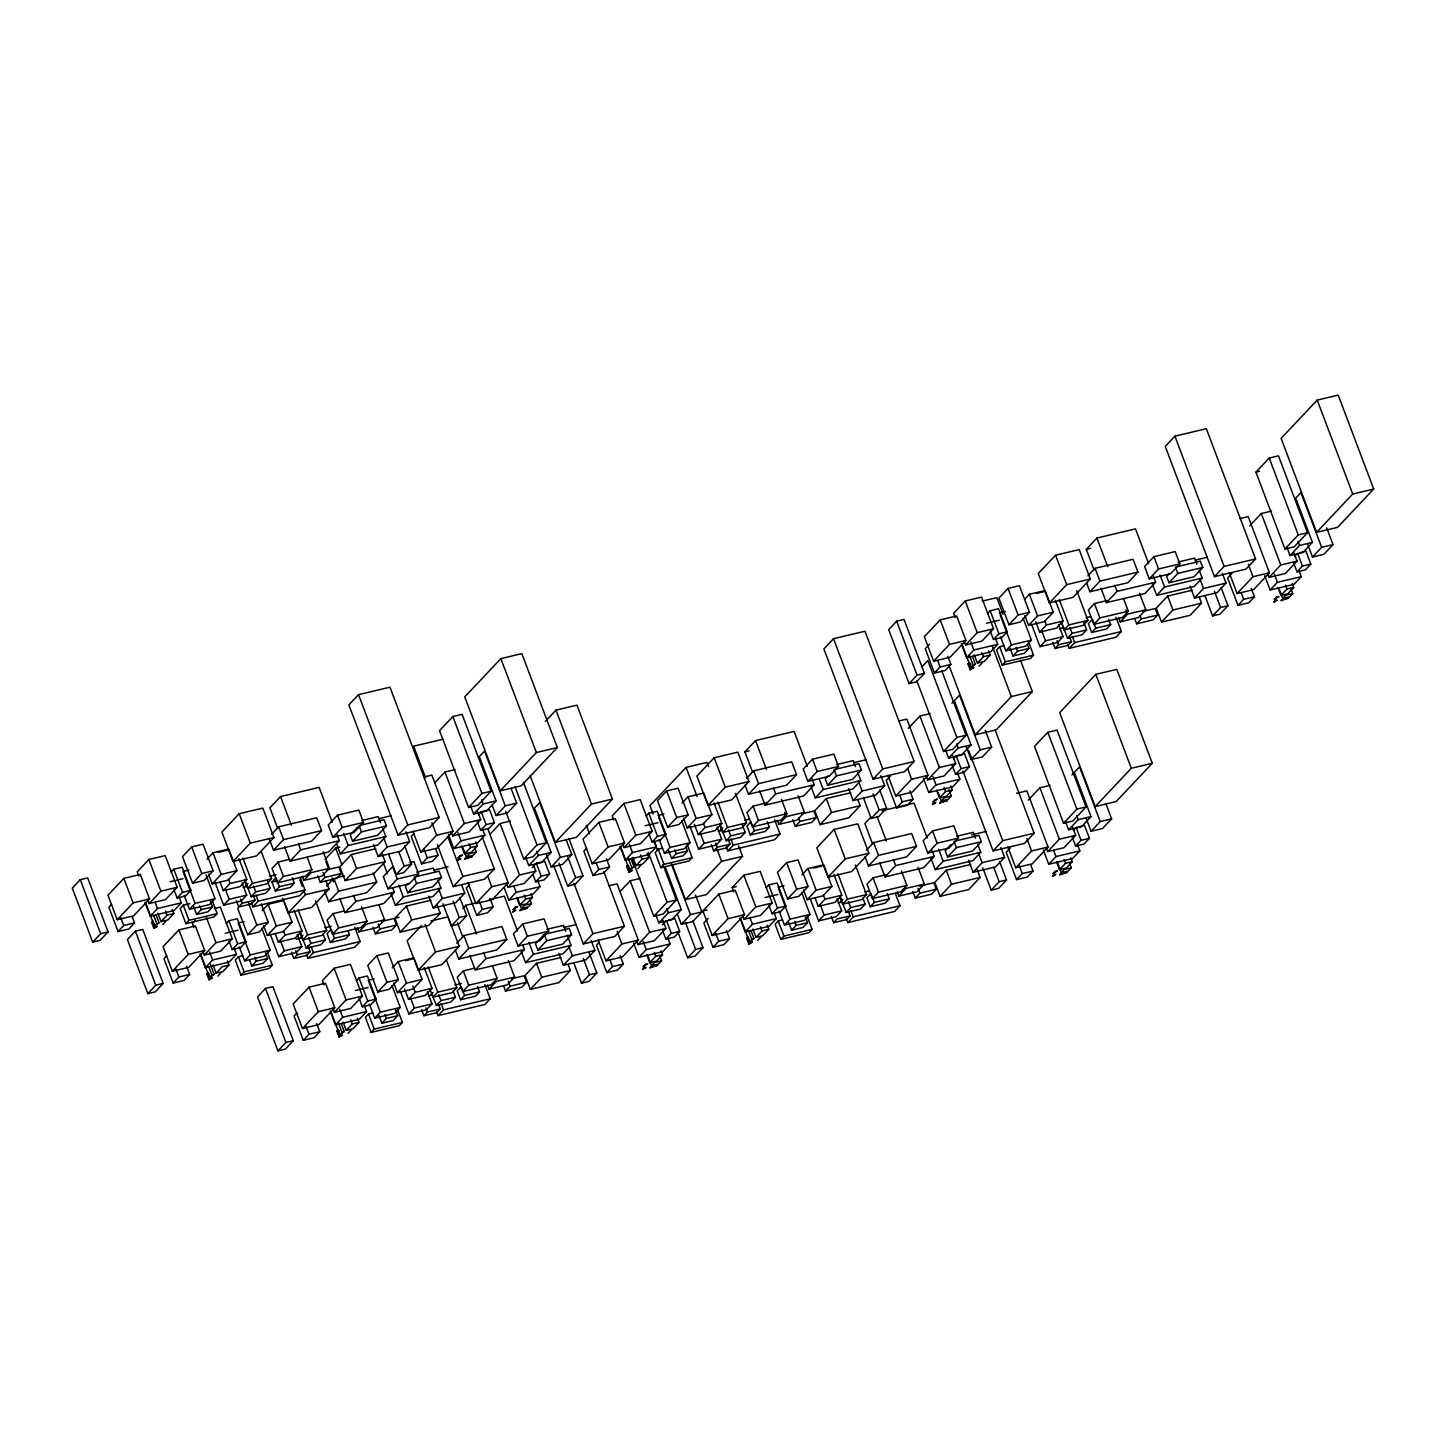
<?xml version="1.0" encoding="UTF-8"?>
<svg xmlns="http://www.w3.org/2000/svg" width="1446" height="1446" viewBox="0 0 1446 1446"><rect width="100%" height="100%" fill="white"/><g stroke="black" fill="none" stroke-linecap="round" stroke-linejoin="round"><path stroke-width="1.5" d="M80.271 879.674L72.3 888.115L92.707 942.105L100.099 940.352L108.052 931.911L87.664 877.921L80.271 879.674L100.66 933.664L92.707 942.105M123.832 878.373L107.962 895.201L117.216 919.71L133.683 915.806L149.571 898.978L140.298 874.469L123.832 878.373L133.104 902.882L117.216 919.71M147.6 899.304L149.191 903.533L165.513 899.647L177.171 887.284L165.206 855.598L148.884 859.466L137.225 871.83L138.816 876.059M111.704 904.202L108.866 907.22L118.048 931.549L128.857 928.983L134.55 922.928L132.255 916.854M191.685 846.904L182.521 856.628L192.571 883.235L203.958 880.524L213.14 870.799L203.073 844.193L191.685 846.904L201.735 873.511L192.571 883.235M171.098 872.083L173.809 869.209L182.196 867.22L190.908 890.284L185.486 896.032L177.117 898.02L173.936 889.633M118.048 931.549L123.741 925.494L134.55 922.928M149.191 903.533L160.868 891.17L177.171 887.284M239.186 813.718L221.907 832.046L233.023 861.473L256.665 855.851L273.945 837.523L262.829 808.097L239.186 813.718L250.303 843.145L233.023 861.473M135.382 931.188L127.411 939.629L147.817 993.619L155.21 991.866L163.163 983.425L142.774 929.435L135.382 931.188L155.77 985.178L147.817 993.619M358.536 694.676L348.884 704.907L398.102 835.137L429.534 827.672L439.186 817.442L389.968 687.193L358.536 694.676L407.754 824.925L398.102 835.137M144.943 902.196L150.221 916.204L157.487 908.504L181.346 902.828L179.069 896.827M207.031 859.141L213.014 852.797L228.739 849.055L236.909 870.673L227.926 880.198L212.219 883.922L208.495 874.107M177.117 898.02L182.539 892.272L190.908 890.284M146.191 904.274L154.324 925.783L159.024 922.729L156.06 914.902M153.854 928.296L157.289 926.362L153.854 928.296L151.631 922.385L152.969 920.957L155.21 926.85M159.024 922.729L154.324 925.783M157.885 913.294L161.012 921.608L167.049 915.21L173.809 913.601L172.237 909.444M332.291 822.25L319.114 787.383L280.542 796.547L269.914 807.844L277.65 828.341M181.346 902.828L174.08 910.528L150.221 916.204M162.802 924.59L165.856 921.355M173.809 913.601L167.79 919.999L161.012 921.608M189.788 903.66L183.281 905.214L180.154 908.522L185.865 923.651L214.044 916.945L217.171 913.637L212.164 900.406M212.219 883.922L221.184 874.414L236.909 870.673M184.202 895.381L189.48 909.353L195.083 903.407L215.02 898.671L205.965 874.722M178.943 929.886L163.073 946.714L172.345 971.242L188.793 967.32L204.681 950.492L195.409 925.982L178.943 929.886L188.215 954.414L172.345 971.242M185.865 923.651L188.992 920.325L217.171 913.637M271.541 834.378L278.698 826.805L316.71 817.785L321.554 830.6L311.559 841.211L273.529 850.248L269.39 839.24M193.728 906.787L196.638 914.468L201.175 909.661L212.526 906.967L210.339 901.201M215.02 898.671L209.417 904.618L189.48 909.353M195.246 920.271L192.336 923.361L193.927 927.573M220.154 882.331L223.299 890.628L230.022 883.506L246.814 879.511L238.97 858.761M212.526 906.967L207.989 911.775L196.638 914.468M166.832 955.716L163.976 958.752L173.159 983.063L183.967 980.496L189.661 974.441L186.606 966.344M273.529 850.248L283.543 839.638L321.554 830.6M246.814 879.511L240.09 886.633L223.299 890.628M215.219 882.91L223.624 905.178L229.173 899.304L246.706 895.146L242.115 882.982M245.169 886.506L247.881 883.651M244.573 879.963L247.754 888.404L252.472 883.398L271.577 878.861L261.202 851.405M246.706 895.146L241.175 901.003L223.624 905.178M289.001 859.484L278.066 862.087L272.029 868.486L277.451 882.837L305.865 876.077L311.902 869.679L307.257 857.388M236.331 900.75L238.68 906.949L242.187 903.244L255.074 900.171L253.502 896.05M245.133 880.777L251.17 896.719L255.743 891.875L270.239 888.422L267.221 880.451M226.227 923.596L228.92 920.722L237.307 918.734L246.019 941.798L240.596 947.546L232.228 949.534L229.064 941.147M173.159 983.063L178.87 977.008L189.661 974.441M271.577 878.861L266.859 883.868L247.754 888.404M284.627 846.796L290.05 861.147L300.696 849.868L339.268 840.704L336.936 834.559M271.975 882.078L276.023 877.794L279.385 886.687L275.336 890.971L271.975 882.078L276.24 881.066M255.074 900.171L251.568 903.895L238.68 906.949M202.711 950.817L204.32 955.047L215.978 942.684L232.3 938.797L220.316 907.112L214.189 908.576M337.533 815.164L328.224 825.033L332.869 837.342L354.18 832.281L363.488 822.413L358.843 810.103L337.533 815.164L342.178 827.474L332.869 837.342M251.315 902.774L252.851 906.841L258.256 901.111L305.016 890.013L300.406 877.812M270.239 888.422L265.666 893.267L251.17 896.719M277.451 882.837L283.488 876.439L311.902 869.679M200.054 953.709L205.35 967.717L212.598 960.017L236.457 954.36L234.18 948.359M232.3 938.797L220.623 951.161L204.32 955.047M262.142 910.655L268.125 904.31L283.85 900.569M500.858 658.617L464.744 696.9L500.244 790.817L521.211 785.847L557.325 747.546L521.843 653.628L500.858 658.617L536.358 752.535L500.244 790.817M206.742 973.899L208.079 972.471L210.321 978.382L208.965 979.81L206.742 973.899L208.82 973.411M292.309 877.794L294.315 883.145L290.266 887.428L275.336 890.971M232.228 949.534L237.65 943.786L246.019 941.798M452.851 716.547L439.548 730.646L468.594 807.501L477.831 805.314L491.134 791.197L462.087 714.342L452.851 716.547L481.88 793.402L468.594 807.501M237.632 908.142L247.682 934.749L256.846 925.024L268.251 922.313L261.292 903.895M201.301 955.788L209.435 977.315L214.135 974.261L210.429 964.464M339.268 840.704L328.622 851.983L290.05 861.147M214.135 974.261L209.435 977.315M212.996 964.807L216.123 973.122L222.16 966.723L228.92 965.115L227.365 960.975M302.268 876.24L303.841 880.379L311.143 872.643L329.417 868.305L323.145 851.694M325.025 859.358L335.671 848.079L339.955 847.049M236.457 954.36L229.191 962.042L205.35 967.717M357.596 827.148L350.239 834.938L352.625 841.247L377.587 835.318L386.407 825.973L384.021 819.665L359.06 825.594L361.446 831.902L352.625 841.247M268.251 922.313L259.087 932.037L247.682 934.749M217.912 976.104L220.967 972.869M228.92 965.115L222.901 971.513L216.123 973.122M242.729 955.698L238.391 956.728L235.264 960.036L240.976 975.164L269.155 968.477L272.282 965.151L267.293 951.92M305.016 890.013L299.611 895.725L252.851 906.841M336.538 843.904L340.298 853.881L348.215 845.494L385.829 836.565L382.81 828.576M329.417 868.305L322.115 876.041L303.841 880.379M282.585 898.273L288.134 912.986L305.413 894.658L329.055 889.037L325.874 880.632M263.606 925.621L267.329 935.454L276.294 925.928L292.02 922.205L284.591 902.539M239.313 946.895L244.591 960.867L250.194 954.92L270.131 950.185L261.834 928.224M317.831 875.788L320.289 882.313L324.916 877.415L341.328 873.511L338.87 866.985L326.543 869.914M375.797 848.73L351.288 854.568L339.846 866.696L345.106 880.614L373.719 873.818L385.16 861.689L382.142 853.736M240.976 975.164L244.103 971.857L272.282 965.151M292.02 922.205L283.036 931.712L267.329 935.454M326.651 885.91L333.809 878.337L338.653 891.152L328.658 901.762L324.5 890.772M249.562 960.216L251.749 965.982L256.285 961.174L267.637 958.481L265.449 952.715M341.328 873.511L336.719 878.409L320.289 882.313M270.131 950.185L264.528 956.131L244.591 960.867M275.264 933.845L278.409 942.141L285.133 935.02L301.925 931.025L294.08 910.293M329.055 889.037L311.776 907.365L288.134 912.986M267.637 958.481L263.1 963.289L251.749 965.982M434.74 782.846L444.934 772.019L455.147 769.597M385.829 836.565L377.912 844.952L340.298 853.881M345.106 880.614L356.547 868.486L385.16 861.689M301.925 931.025L295.201 938.147L278.409 942.141M270.33 934.423L278.735 956.692L284.284 950.817L301.816 946.66L297.225 934.514M300.28 938.038L302.991 935.164M373.646 844.609L378.147 856.52L387.148 846.976L409.652 841.626L405.91 831.703M299.684 931.477L302.865 939.936L307.582 934.929L326.706 930.374L315.517 900.804M478.463 757.577L484.591 751.107L505.269 805.838L496.105 815.562L492.128 805.024M301.816 946.66L296.285 952.534L278.735 956.692M344.112 911.016L333.176 913.601L327.139 919.999L332.562 934.351L360.976 927.609L367.013 921.21L361.59 906.859M265.486 988.449L257.533 996.89L277.921 1050.88L285.314 1049.127L293.285 1040.668L272.878 986.696L265.486 988.449L285.892 1042.439L277.921 1050.88M291.441 952.263L293.791 958.481L297.298 954.758L310.185 951.703L307.835 945.485M414.098 833.492L411.242 836.511L421.581 863.858L432.39 861.31L438.084 855.255L435.698 848.947M300.244 932.29L306.281 948.233L310.854 943.388L325.35 939.936L323.091 933.953M409.652 841.626L400.65 851.17L378.147 856.52M326.706 930.374L321.97 935.381L302.865 939.936M339.738 898.309L345.16 912.661L355.806 901.382L394.378 892.218L392.824 888.115M310.185 951.703L306.679 955.408L293.791 958.481M373.195 872.968L376.665 882.132L366.669 892.724L328.658 901.762M306.425 954.288L307.962 958.355L313.366 952.625L360.126 941.527L354.74 927.284M325.35 939.936L320.777 944.798L306.281 948.233M332.562 934.351L338.599 927.952L367.013 921.21M334.496 938.201L331.134 929.308L327.085 933.61L330.447 942.503L334.496 938.201L349.426 934.658L348.088 931.097M388.594 854.206L396.24 874.432L404.193 865.991L411.586 864.238L404.717 846.018M412.887 831.233L420.75 852.037L436.638 835.21L453.086 831.305L431.848 775.092L423.624 777.062M545.431 721.301L555.969 710.131L576.954 705.142L612.435 799.06L576.321 837.361L555.354 842.349L530.104 775.544M397.289 878.987L392.643 866.678L383.335 876.547L387.98 888.856L397.289 878.987L418.599 873.926L413.954 861.617L409.688 862.629M411.586 864.238L403.633 872.679L396.24 874.432M349.426 934.658L345.377 938.942L330.447 942.503M394.378 892.218L383.732 903.497L345.16 912.661M421.581 863.858L427.275 857.821L438.084 855.255M453.086 831.305L437.216 848.133L420.75 852.037M357.397 927.754L358.951 931.893L366.254 924.157L384.528 919.819L379.033 905.286M309.064 987.148L293.176 1003.976L302.449 1028.486L318.915 1024.581L334.785 1007.754L325.531 983.226L309.064 987.148L318.319 1011.658L302.449 1028.486M408.296 883.343L405.35 886.47L407.736 892.76L432.697 886.832L441.518 877.487L439.132 871.179L414.171 877.107L416.556 883.416L407.736 892.76M451.17 831.739L452.725 835.86L464.383 823.497L480.705 819.611L477.596 811.387M470.546 805.874L473.637 814.062L483.199 803.94L496.068 800.867L479.819 757.849M418.599 873.926L409.29 883.795L387.98 888.856M478.499 814.64L481.211 811.766L489.598 809.778L494.442 822.611L489.019 828.359L480.65 830.347L477.18 821.183M332.833 1008.079L334.424 1012.29L350.745 1008.422L362.404 996.059L350.42 964.374L334.116 968.242L322.44 980.605L324.049 984.834M360.126 941.527L354.722 947.257L307.962 958.355M390.89 893.429L395.409 905.395L403.326 897.026L440.94 888.079L437.921 880.09M496.068 800.867L486.507 811.007L473.637 814.062M384.528 919.819L377.225 927.555L358.951 931.893M296.936 1012.977L294.08 1015.996L303.28 1040.307L314.071 1037.74L319.783 1031.703L316.71 1023.605M480.705 819.611L469.046 831.974L452.725 835.86M448.35 834.215L453.755 848.531L461.021 840.831L484.88 835.155L482.548 829.028M372.941 927.302L375.418 933.827L380.027 928.947L396.439 925.042L393.981 918.517L381.672 921.427M437.252 905.25L440.271 913.203L428.829 925.332L400.217 932.128L394.957 918.21L406.398 906.082L430.908 900.243M480.65 830.347L486.073 824.6L494.442 822.611M396.439 925.042L391.83 929.923L375.418 933.827M461.581 846.073L464.546 853.935L470.583 847.537L477.343 845.928L475.861 842.006M484.88 835.155L477.614 842.855L453.755 848.531M511.089 788.395L516.656 803.126L507.492 812.851L496.105 815.562M462.377 846.416L466.335 856.918L469.39 853.682L476.349 852.019L474.758 847.826M477.343 845.928L471.324 852.327L464.546 853.935M489.851 834.36L500.063 823.533L510.257 821.111M376.9 955.679L367.736 965.386L377.786 991.992L389.191 989.281L398.355 979.575L388.305 952.968L376.9 955.679L386.95 982.286L377.786 991.992M440.94 888.079L433.023 896.466L395.409 905.395M400.217 932.128L411.658 919.999L440.271 913.203M476.349 852.019L473.294 855.255L466.335 856.918M356.331 980.84L359.042 977.966L367.411 975.978L376.141 999.059L370.718 1004.807L362.331 1006.796L359.168 998.409M303.28 1040.307L308.974 1034.27L319.783 1031.703M334.424 1012.29L346.082 999.945L362.404 996.059M437.343 844.645L453.213 886.669L462.865 876.439L494.297 868.974L482.386 837.451M428.757 896.122L433.258 908.034L442.259 898.49L464.762 893.14L461.762 885.205M421.527 925.548L407.121 940.822L418.256 970.23L441.88 964.627L459.177 946.299L448.061 916.872L430.854 920.957M533.592 809.091L539.701 802.62L560.379 857.351L551.215 867.076L546.443 854.441M330.158 1010.971L335.454 1024.961L342.702 1017.279L366.561 1011.604L364.302 1005.603M469.209 885.006L466.353 888.025L476.692 915.39L487.501 912.824L493.194 906.769L490.013 898.364M392.264 967.898L398.228 961.572L413.954 957.83M464.762 893.14L455.761 902.684L433.258 908.034M336.846 1031.161L338.201 1029.733L340.425 1035.625L339.069 1037.053L336.846 1031.161L338.942 1030.655M362.331 1006.796L367.754 1001.048L376.141 999.059M494.297 868.974L484.663 879.186L453.213 886.669M331.423 1013.031L339.557 1034.559L344.238 1031.504L341.292 1023.678M344.238 1031.504L339.557 1034.559M343.1 1022.069L346.245 1030.365L352.264 1023.985L359.042 1022.376L357.469 1018.219M462.738 908.54L465.775 905.323L474.342 903.28M366.561 1011.604L359.313 1019.303L335.454 1024.961M348.034 1033.366L351.089 1030.13M359.042 1022.376L353.005 1028.757L346.245 1030.365M442.946 903.696L451.351 925.946L459.304 917.505L466.697 915.752L459.828 897.55M372.833 1012.941L368.513 1013.971L365.386 1017.297L371.098 1032.426L399.259 1025.72L402.404 1022.412L397.397 1009.181M467.998 882.747L475.861 903.569L491.748 886.741L508.215 882.819L487.754 828.703M466.697 915.752L458.744 924.193L451.351 925.946M418.256 970.23L435.535 951.92L459.177 946.299M393.728 982.864L397.433 992.697L406.416 983.19L422.124 979.448L414.695 959.801M505.648 811.242L523.705 859.014L537.008 844.916L546.245 842.729L523.47 782.485M369.417 1004.157L374.695 1018.129L380.298 1012.182L400.253 1007.446L391.956 985.485M476.692 915.39L482.404 909.335L493.194 906.769M508.215 882.819L492.327 899.647L475.861 903.569M546.245 842.729L532.941 856.827L523.705 859.014M371.098 1032.426L374.225 1029.1L402.404 1022.412M506.281 883.253L507.835 887.374L519.512 875.011L535.815 871.125L533.484 864.961M525.657 857.388L528.766 865.576L538.31 855.454L551.179 852.399L534.93 809.362M422.124 979.448L413.158 988.974L397.433 992.697M456.773 943.154L463.913 935.58L501.925 926.543L506.769 939.376L496.773 949.986L458.762 959.023L455.291 949.859M378.96 1015.562L381.852 1023.244L386.389 1018.436L397.74 1015.725L395.571 1009.959M555.354 842.349L591.468 804.048L612.435 799.06M400.253 1007.446L394.65 1013.393L374.695 1018.129M532.273 867.6L536.321 863.28L544.708 861.292L549.552 874.125L544.13 879.873L535.761 881.861L532.996 874.523M404.609 989.028L408.513 999.403L415.237 992.281L432.029 988.287L424.202 967.537M551.179 852.399L541.617 862.521L528.766 865.576M397.74 1015.725L393.204 1020.551L381.852 1023.244M504.238 887.772L508.865 900.045L516.132 892.345L539.991 886.687L537.659 880.542M535.815 871.125L524.157 883.488L507.835 887.374M458.762 959.023L468.757 948.413L506.769 939.376M432.029 988.287L425.323 995.408L408.513 999.403M400.434 991.685L408.856 1013.953L414.387 1008.079L431.938 1003.904L427.347 991.757M535.761 881.861L541.184 876.113L549.552 874.125M430.402 995.282L433.095 992.426M456.809 987.636L437.704 992.173L432.987 997.18L452.092 992.643L456.809 987.636L446.434 960.18M516.692 897.586L519.656 905.449L525.693 899.051L532.453 897.442L530.971 893.52M598.825 822.394L582.955 839.222L592.209 863.732L608.676 859.828L624.545 843L615.291 818.472L598.825 822.394L608.097 846.904L592.209 863.732M539.991 886.687L532.724 894.369L508.865 900.045M566.199 839.909L571.785 854.64L562.621 864.365L551.215 867.076M517.487 897.93L521.446 908.431L524.5 905.196L531.459 903.551L529.869 899.34M431.938 1003.904L426.389 1009.778L408.856 1013.953M532.453 897.442L526.434 903.84L519.656 905.449M474.216 968.26L463.298 970.862L457.261 977.261L462.684 991.613L491.098 984.853L497.135 978.454L492.49 966.163M622.593 843.325L624.184 847.537L640.506 843.669L652.164 831.305L640.198 799.62L623.877 803.488L612.218 815.851L613.809 820.081M421.563 1009.525L423.913 1015.725L427.401 1012.019L440.289 1008.947L438.734 1004.807M531.459 903.551L528.405 906.787L521.446 908.431M429.787 988.739L436.385 1005.494L440.958 1000.632L455.454 997.198L453.194 991.215M586.696 848.224L583.859 851.242L593.041 875.553L603.85 872.986L609.543 866.949L606.47 858.834M469.86 955.571L475.282 969.923L485.928 958.644L524.482 949.48L522.946 945.377M440.289 1008.947L436.8 1012.67L423.913 1015.725M522.747 923.94L513.438 933.809L518.102 946.118L539.412 941.057L548.721 931.188L544.058 918.879L522.747 923.94L527.41 936.249L518.102 946.118M436.547 1011.549L438.084 1015.616L443.488 1009.886L490.23 998.77L484.862 984.545M455.454 997.198L450.881 1002.042L436.385 1005.494M462.684 991.613L468.721 985.214L497.135 978.454M464.618 995.463L461.256 986.57L457.207 990.853L460.569 999.746L464.618 995.463L479.548 991.902L477.523 986.57M559.06 863.28L567.7 886.127L575.653 877.668L583.045 875.915L568.929 838.535M583.045 875.915L575.074 884.374L567.7 886.127M708.63 766.579L707.058 762.404L686.091 767.392L649.977 805.675L653.122 814.026M666.66 790.926L657.496 800.632L667.564 827.239L678.951 824.527L688.115 814.821L678.066 788.215L666.66 790.926L676.728 817.532L667.564 827.239M479.548 991.902L475.499 996.204L460.569 999.746M646.091 816.086L648.802 813.212L657.189 811.224L665.901 834.306L660.479 840.036L652.11 842.042L648.929 833.655M593.041 875.553L598.734 869.516L609.543 866.949M524.482 949.48L513.836 960.759L475.282 969.923M487.501 984.997L489.073 989.154L496.376 981.418L514.631 977.062L508.359 960.469M624.184 847.537L635.842 835.173L652.164 831.305M544.292 934.369L535.472 943.714L537.858 950.022L562.801 944.093L571.622 934.731L569.254 928.44L544.292 934.369L546.66 940.677L537.858 950.022M714.179 757.74L696.9 776.068L708.016 805.476L731.658 799.873L748.938 781.545L737.822 752.119L714.179 757.74L725.296 787.148L708.016 805.476M490.23 998.77L484.826 1004.5L438.084 1015.616M521.012 950.691L525.531 962.656L533.429 954.27L571.043 945.341L567.266 935.363M833.529 638.698L823.877 648.911L873.095 779.159L904.527 771.694L914.179 761.464L864.961 631.215L833.529 638.698L882.729 768.929L873.095 779.159M514.631 977.062L507.329 984.816L489.073 989.154M619.936 846.217L625.214 860.207L632.48 852.525L656.339 846.85L654.062 840.849M682.024 803.145L688.007 796.8L703.732 793.077L711.902 814.694L702.919 824.22L687.193 827.943L683.488 818.111M503.678 986.19L505.522 991.088L510.131 986.19L526.561 982.286L524.085 975.761L511.776 978.689M628.847 872.3L632.282 870.384L628.847 872.3L626.606 866.407L627.962 864.961M561.03 957.505L536.502 963.325L525.061 975.454L530.321 989.389L558.933 982.593L570.375 970.465L568.115 964.5M652.11 842.042L657.532 836.294L665.901 834.306M621.184 848.278L629.317 869.805L634.017 866.75L631.052 858.924M634.017 866.75L629.317 869.805M632.878 857.315L636.005 865.612L642.042 859.231L648.802 857.623L647.23 853.465M526.561 982.286L521.934 987.184L505.522 991.088M752.643 772.363L744.907 751.848L755.535 740.569L794.107 731.405L807.284 766.272M656.339 846.85L649.073 854.55L625.214 860.207M637.794 868.612L640.849 865.377M648.802 857.623L642.783 864.003L636.005 865.612M662.611 848.187L658.273 849.218L655.146 852.544L660.858 867.672L689.037 860.966L692.164 857.659L687.157 844.428M619.954 891.604L630.167 880.795L640.361 878.373M571.043 945.341L563.145 953.709L525.531 962.656M530.321 989.389L541.762 977.261L570.375 970.465M687.193 827.943L696.177 818.436L711.902 814.694M659.195 839.403L664.473 853.375L670.076 847.428L690.013 842.693L681.717 820.732M558.861 953.366L563.362 965.295L572.363 955.752L594.884 950.402L591.125 940.46M553.963 866.19L583.334 943.913L592.968 933.682L624.419 926.217L603.777 871.595M660.858 867.672L663.985 864.346L692.164 857.659M746.534 778.4L753.673 770.826L791.703 761.789L796.547 774.622L786.552 785.232L748.522 794.27L745.07 785.106M668.721 850.808L671.631 858.49L676.168 853.682L687.519 850.971L686.055 847.139M896.647 621.165L888.675 629.606L909.082 683.596L916.457 681.843L924.428 673.402L904.039 619.412L896.647 621.165L917.035 675.155L909.082 683.596M690.013 842.693L684.41 848.639L664.473 853.375M694.369 824.274L698.291 834.649L704.997 827.528L721.807 823.533L713.963 802.783M599.313 942.268L596.475 945.286L606.814 972.634L617.605 970.067L623.298 964.03L620.117 955.607M687.519 850.971L682.982 855.797L671.631 858.49M594.884 950.402L585.883 959.945L563.362 965.295M748.522 794.27L758.535 783.66L796.547 774.622M624.419 926.217L614.767 936.448L583.334 943.913M721.807 823.533L715.083 830.655L698.291 834.649M690.212 826.913L698.617 849.2L704.166 843.325L721.699 839.15L717.108 827.004M720.162 830.528L722.873 827.672M719.548 823.985L722.747 832.426L727.465 827.419L746.57 822.882L735.399 793.312M573.809 962.982L581.455 983.208L589.426 974.749L596.818 972.995L589.173 952.769M598.12 940.008L605.982 960.813L621.852 943.985L638.319 940.081L617.081 883.868L608.856 885.82M721.699 839.15L716.168 845.024L698.617 849.2M766.181 802.982L753.059 806.109L747.022 812.507L752.444 826.859L780.858 820.099L786.895 813.7L781.473 799.349M596.818 972.995L588.847 981.454L581.455 983.208M711.324 844.771L713.673 850.971L717.18 847.266L730.067 844.193L728.495 840.054M631.83 858.111L653.809 916.276L667.112 902.177L676.348 899.972L663.009 864.672M720.126 824.798L726.145 840.741L730.736 835.878L745.232 832.444L742.214 824.473M746.57 822.882L741.852 827.889L722.747 832.426M606.814 972.634L612.508 966.597L623.298 964.03M759.62 790.817L765.042 805.169L775.689 793.89L814.261 784.726L811.929 778.563M638.319 940.081L622.449 956.909L605.982 960.813M940.207 619.864L924.337 636.692L933.592 661.22L950.058 657.297L965.928 640.47L956.674 615.96L940.207 619.864L949.48 644.392L933.592 661.22M676.348 899.972L663.045 914.071L653.809 916.276M730.067 844.193L726.561 847.916L713.673 850.971M751.016 821.816L746.967 826.1L750.329 834.993L765.259 831.45L769.308 827.148L767.284 821.816M812.525 759.186L803.217 769.055L807.862 781.364L829.173 776.303L838.481 766.416L833.836 754.125L812.525 759.186L817.171 771.495L807.862 781.364M636.403 940.515L637.957 944.618L649.615 932.254L665.937 928.386L662.828 920.144M655.779 914.649L658.87 922.837L668.432 912.697L681.283 909.642L665.033 866.624M726.308 846.796L727.844 850.863L733.249 845.133L780.009 834.017L774.622 819.792M745.232 832.444L740.641 837.288L726.145 840.741M963.976 640.795L965.567 645.024L981.888 641.138L993.547 628.775L981.581 597.09L965.259 600.976L953.601 613.339L955.191 617.55M752.444 826.859L758.481 820.46L786.895 813.7M672.047 864.112L685.458 899.593L721.572 861.31L742.557 856.321L738.599 845.892M662.376 924.844L666.443 920.542L671.287 933.375L665.865 939.123L662.413 929.959M929.507 644.193L925.241 648.73L934.423 673.041L945.232 670.474L950.926 664.419L947.853 656.321M750.329 834.993L754.378 830.709L769.308 827.148M681.283 909.642L671.739 919.783L658.87 922.837M665.937 928.386L654.279 940.75L637.957 944.618M633.583 942.973L638.987 957.288L646.235 949.606L670.094 943.931L667.781 937.803M742.557 856.321L706.443 894.604L685.458 899.593M921.933 666.823L927.844 660.569L956.872 737.424L943.569 751.522L916.891 680.903M677.343 913.8L681.319 924.319L690.483 914.613L701.888 911.902L695.526 895.056M814.261 784.726L803.615 796.005L765.042 805.169M777.261 820.244L778.834 824.401L786.136 816.647L804.41 812.309L798.138 795.716M646.814 954.848L649.778 962.693L655.797 956.312L662.575 954.703L661.093 950.781M668.54 920.036L674.812 918.553L679.656 931.387L674.252 937.135L665.865 939.123M828.178 775.851L825.232 778.96L827.618 785.268L852.58 779.34L861.4 769.977L859.014 763.687L834.053 769.615L836.439 775.906L827.618 785.268M670.094 943.931L662.846 951.631L638.987 957.288M701.888 911.902L692.724 921.608L681.319 924.319M647.591 955.173L651.568 965.693L654.622 962.458L661.581 960.795L659.991 956.601M702.919 910.944L718.789 894.116L735.255 890.194L744.527 914.703L728.657 931.531L712.191 935.454L702.919 910.944L707.04 909.968M662.575 954.703L656.538 961.084L649.778 962.693M1008.043 588.395L998.879 598.12L1008.947 624.726L1020.334 622.015L1029.498 612.291L1019.448 585.684L1008.043 588.395L1018.111 615.002L1008.947 624.726M987.473 613.574L990.185 610.7L998.571 608.712L1007.284 631.775L1001.861 637.523L993.492 639.512L990.311 631.125M780.009 834.017L774.604 839.746L727.844 850.863M661.581 960.795L658.526 964.03L651.568 965.693M810.772 785.919L815.291 797.903L823.208 789.516L860.804 780.587L857.803 772.598M733.773 891.802L732.182 887.573L743.84 875.21L760.162 871.323L772.146 903.027L760.488 915.39L744.166 919.258L742.557 915.029M934.423 673.041L940.117 666.986L950.926 664.419M804.41 812.309L797.108 820.063L778.834 824.401M965.567 645.024L977.225 632.661L993.547 628.775M708.106 918.427L703.822 922.964L713.005 947.275L723.813 944.708L729.507 938.671L726.452 930.555M792.824 819.81L795.282 826.335L799.909 821.436L816.321 817.532L813.845 811.007L801.536 813.935M1055.562 555.21L1038.282 573.538L1049.398 602.964L1073.04 597.343L1090.32 579.015L1079.204 549.588L1055.562 555.21L1066.678 584.636L1049.398 602.964M850.79 792.751L826.281 798.572L814.839 810.7L820.099 824.636L848.712 817.84L860.135 805.711L857.894 799.746M1174.911 436.168L1165.259 446.398L1214.477 576.647L1245.91 569.164L1255.562 558.951L1206.344 428.703L1174.911 436.168L1224.129 566.416L1214.477 576.647M961.319 643.687L966.597 657.695L973.863 649.995L997.722 644.338L995.444 638.337M816.321 817.532L811.712 822.431L795.282 826.335M1024.907 599.042L1029.389 594.288L1045.115 590.546L1053.284 612.182L1044.301 621.69L1028.576 625.431L1024.871 615.598M678.246 932.923L687.663 957.83L695.634 949.389L703.009 947.636L692.815 920.65M967.989 663.877L969.344 662.449L971.585 668.359L970.23 669.787L967.989 663.877L970.085 663.389M712.191 935.454L728.061 918.626L744.527 914.703M908.269 728.404L919.927 716.041L930.14 713.619M993.492 639.512L998.915 633.764L1007.284 631.775M703.009 947.636L695.056 956.077L687.663 957.83M860.804 780.587L852.905 788.956L815.291 797.903M820.099 824.636L831.54 812.507L860.135 805.711M962.566 645.766L970.7 667.293L975.399 664.238L972.435 656.394M786.642 862.629L777.478 872.354L787.528 898.96L798.933 896.249L808.097 886.543L798.029 859.918L786.642 862.629L796.692 889.236L787.528 898.96M975.399 664.238L970.7 667.293M974.261 654.785L977.388 663.099L983.425 656.701L990.185 655.092L988.612 650.953M766.073 887.808L768.784 884.934L777.153 882.946L785.865 906.009L780.442 911.757L772.074 913.745L768.91 905.359M972.182 663.913L973.664 667.853L970.23 669.787M1094.026 569.832L1086.289 549.335L1096.918 538.057L1135.49 528.875L1148.666 563.741M997.722 644.338L990.456 652.019L966.597 657.695M713.005 947.275L718.716 941.238L729.507 938.671M979.177 666.082L982.232 662.846M848.639 788.612L853.14 800.542L862.141 790.998L884.645 785.648L880.903 775.707M990.185 655.092L984.166 661.491L977.388 663.099M1003.994 645.675L999.656 646.705L996.529 650.013L1002.241 665.142L1030.42 658.454L1033.547 655.128L1028.54 641.897M744.166 919.258L755.824 906.895L772.146 903.027M951.938 703.208L959.566 695.11L980.261 749.859L971.097 759.566L966.326 746.931M834.143 829.444L816.863 847.772L827.98 877.198L851.622 871.577L868.901 853.248L857.785 823.84L834.143 829.444L845.259 858.87L827.98 877.198M1028.576 625.431L1037.559 615.906L1053.284 612.182M1000.578 636.873L1005.856 650.845L1011.459 644.898L1031.396 640.162L1023.099 618.201M890.519 775.996L886.235 780.533L896.574 807.88L907.365 805.314L913.077 799.277L909.895 790.854M739.9 917.921L745.196 931.929L752.444 924.247L776.303 918.572L774.026 912.571M884.645 785.648L875.643 795.192L853.14 800.542M801.988 874.866L807.971 868.522L823.696 864.798L831.866 886.416L822.882 895.924L807.175 899.665L803.452 889.832M1002.241 665.142L1005.368 661.816L1033.547 655.128M1087.916 575.888L1095.056 568.314L1133.086 559.277L1137.93 572.11L1127.934 582.702L1089.904 591.739L1086.452 582.575M748.811 944.021L752.245 942.087L748.811 944.021L746.588 938.111L747.925 936.683M1010.103 648.278L1013.013 655.96L1017.55 651.152L1028.901 648.459L1027.437 644.609M772.074 913.745L777.496 907.998L785.865 906.009M1031.396 640.162L1025.792 646.109L1005.856 650.845M1035.752 621.744L1039.674 632.119L1046.38 624.997L1063.19 621.003L1055.345 600.271M741.165 919.999L749.299 941.527L753.981 938.472L751.016 930.646M753.981 938.472L749.299 941.527M752.842 929.037L755.987 937.333L762.006 930.953L768.766 929.344L767.211 925.187M1028.901 648.459L1024.364 653.267L1013.013 655.96M870.944 817.117L864.871 823.569L872.607 844.084M776.303 918.572L769.037 926.271L745.196 931.929M863.587 798.228L871.215 818.454L879.186 809.995L886.579 808.242L879.71 790.04M757.776 940.316L760.813 937.08M768.766 929.344L762.747 935.725L755.987 937.333M782.575 919.909L778.237 920.939L775.11 924.265L780.822 939.376L809.001 932.688L812.128 929.362L807.139 916.131M887.88 775.237L895.743 796.059L911.613 779.231L928.079 775.327L906.841 719.114L898.617 721.066M1089.904 591.739L1099.918 581.129L1137.93 572.11M886.579 808.242L878.608 816.683L871.215 818.454M1063.19 621.003L1056.466 628.124L1039.674 632.119M1031.594 624.401L1039.999 646.669L1045.548 640.795L1063.081 636.638L1058.49 624.491M807.175 899.665L816.14 890.158L831.866 886.416M779.159 911.107L784.437 925.079L790.04 919.15L809.977 914.414L801.68 892.453M1060.93 621.455L1064.129 629.914L1068.847 624.907L1087.952 620.352L1076.782 590.781M896.574 807.88L902.268 801.843L913.077 799.277M928.079 775.327L912.209 792.155L895.743 796.059M941.78 670.836L966.127 735.219L952.824 749.317L943.569 751.522M926.163 775.761L927.717 779.864L939.376 767.501L955.698 763.633L952.589 755.39M945.539 749.896L948.63 758.084L958.192 747.944L971.061 744.889L954.794 701.87M1063.081 636.638L1057.55 642.512L1039.999 646.669M1107.564 600.47L1094.441 603.578L1088.404 609.977L1093.827 624.329L1122.241 617.587L1128.278 611.188L1123.632 598.879M1052.706 642.241L1055.056 648.459L1058.562 644.735L1071.45 641.681L1069.877 637.541M780.822 939.376L783.949 936.068L812.128 929.362M866.515 850.121L873.655 842.548L911.667 833.511L916.511 846.344L906.515 856.936L868.504 865.973L865.033 856.809M949.209 665.973L975.237 734.839L1011.332 696.556L1032.317 691.568L1020.478 660.262M788.685 922.512L791.595 930.212L796.131 925.386L807.483 922.693L805.314 916.927M953.492 758.662L956.204 755.788L964.59 753.8L969.435 766.633L964.012 772.363L955.643 774.369L952.173 765.205M1061.509 622.268L1067.528 638.21L1072.119 633.366L1086.615 629.914L1083.596 621.943M809.977 914.414L804.374 920.343L784.437 925.079M815.128 898.056L818.255 906.353L824.979 899.231L841.771 895.237L833.926 874.505M1087.952 620.352L1083.235 625.359L1064.129 629.914M971.061 744.889L961.5 755.029L948.63 758.084M1101.002 588.287L1106.425 602.639L1117.071 591.36L1155.643 582.196L1153.312 576.05M923.343 778.219L928.748 792.535L936.014 784.853L959.873 779.177L957.541 773.05M955.698 763.633L944.039 775.996L927.717 779.864M1071.45 641.681L1067.943 645.386L1055.056 648.459M807.483 922.693L802.946 927.501L791.595 930.212M1153.908 556.656L1144.599 566.525L1149.245 578.834L1170.555 573.773L1179.864 563.904L1175.218 551.595L1153.908 556.656L1158.553 568.965L1149.245 578.834M1067.69 644.265L1069.227 648.332L1074.631 642.602L1121.391 631.504L1116.005 617.261M1086.615 629.914L1082.024 634.776L1067.528 638.21M1093.827 624.329L1099.864 617.93L1128.278 611.188M1032.317 691.568L996.204 729.85L975.237 734.839M868.504 865.973L878.499 855.381L916.511 846.344M841.771 895.237L835.047 902.358L818.255 906.353M955.643 774.369L961.048 768.621L969.435 766.633M810.176 898.635L818.599 920.903L824.13 915.047L841.68 910.872L837.089 898.725M1095.761 628.179L1092.399 619.286L1088.35 623.588L1091.712 632.48L1095.761 628.179L1110.691 624.636L1108.666 619.304M840.126 902.25L842.837 899.376M936.574 790.094L939.538 797.939L945.576 791.558L952.336 789.95L950.853 786.009M959.873 779.177L952.607 786.877L928.748 792.535M1317.234 400.108L1281.12 438.391L1316.619 532.327L1337.586 527.338L1373.7 489.037L1338.219 395.12L1317.234 400.108L1352.733 494.026L1316.619 532.327M839.53 895.689L842.711 904.148L847.446 899.141L866.552 894.604L855.363 865.033M985.286 730.302L991.649 747.148L982.485 756.854L971.097 759.566M938.165 792.535L941.328 800.939L944.383 797.704L951.341 796.041L948.956 789.733M952.336 789.95L946.317 796.33L939.538 797.939M1110.691 624.636L1106.642 628.92L1091.712 632.48M841.68 910.872L836.131 916.746L818.599 920.903M886.145 874.703L873.023 877.812L866.985 884.229L872.408 898.562L900.822 891.821L906.859 885.422L901.436 871.07M1255.923 472.137L1269.227 458.039L1278.463 455.851L1307.509 532.706L1294.206 546.805L1284.952 548.992L1255.923 472.137L1259.611 471.269M951.341 796.041L948.287 799.277L941.328 800.939M831.305 916.493L833.637 922.693L837.144 918.969L850.031 915.914L848.477 911.775M1155.643 582.196L1144.997 593.475L1106.425 602.639M840.09 896.502L846.127 912.462L850.7 907.6L865.196 904.148L862.937 898.183M1118.644 617.731L1120.216 621.87L1127.518 614.134L1145.792 609.796L1139.52 593.203M866.552 894.604L861.816 899.611L842.711 904.148M1169.561 573.321L1166.615 576.448L1169.001 582.738L1193.962 576.809L1202.783 567.465L1200.397 561.156L1175.435 567.085L1177.821 573.393L1169.001 582.738M879.584 862.539L885.006 876.891L895.652 865.594L934.224 856.43L931.893 850.284M850.031 915.914L846.525 919.62L833.637 922.693M932.489 830.908L923.181 840.777L927.826 853.068L949.136 848.007L958.445 838.138L953.8 825.829L932.489 830.908L937.135 843.199L927.826 853.068M1121.391 631.504L1115.987 637.234L1069.227 648.332M846.272 918.517L847.808 922.584L853.212 916.854L899.972 905.738L895.363 893.538M865.196 904.148L860.623 909.01L846.127 912.462M1152.155 583.407L1156.673 595.372L1164.59 586.986L1202.186 578.057L1199.186 570.067M872.408 898.562L878.445 892.164L906.859 885.422M1145.792 609.796L1138.49 617.532L1120.216 621.87M1134.821 618.906L1136.664 623.804L1141.292 618.924L1157.704 615.02L1155.227 608.495L1142.918 611.405M874.342 902.412L870.98 893.52L866.931 897.821L870.293 906.714L874.342 902.412L889.272 898.87L887.266 893.538M1192.173 590.221L1167.663 596.059L1156.222 608.188L1161.481 622.105L1190.094 615.309L1201.518 603.181L1199.276 597.216M1095.815 674.342L1059.701 712.643L1095.2 806.561L1116.167 801.572L1152.281 763.289L1116.8 669.353L1095.815 674.342L1131.314 768.278L1095.2 806.561M889.272 898.87L885.223 903.172L870.293 906.714M1157.704 615.02L1153.095 619.9L1136.664 623.804M1047.808 732.272L1034.505 746.389L1063.551 823.244L1072.787 821.039L1086.091 806.94L1057.044 730.085L1047.808 732.272L1076.854 809.127L1063.551 823.244M934.224 856.43L923.578 867.727L885.006 876.891M897.243 891.965L898.797 896.122L906.1 888.368L924.374 884.03L918.102 867.437M1249.651 525.874L1261.31 513.511L1271.522 511.089M1202.186 578.057L1194.288 586.443L1156.673 595.372M951.088 844.446L945.196 850.682L947.582 856.99L972.543 851.043L981.364 841.699L978.978 835.39L954.017 841.319L956.402 847.627L947.582 856.99M1161.481 622.105L1172.923 609.977L1201.518 603.181M899.972 905.738L894.568 911.468L847.808 922.584M930.736 857.641L935.273 869.624L943.172 861.238L980.786 852.29L977.767 844.319M924.374 884.03L917.071 891.766L898.797 896.122M1190.022 586.1L1194.523 598.011L1203.524 588.468L1226.027 583.118L1222.286 573.194M912.788 891.513L915.264 898.056L919.873 893.158L936.285 889.254L933.827 882.729L919.457 886.145M1294.839 499.069L1300.948 492.598L1321.644 547.329L1312.48 557.053L1307.708 544.419M970.772 864.473L946.244 870.293L934.803 882.422L940.063 896.357L968.675 889.561L980.117 877.415L977.098 869.462M1231.902 573.484L1227.618 578.002L1237.957 605.368L1248.748 602.801L1254.459 596.746L1251.278 588.341M936.285 889.254L931.676 894.152L915.264 898.056M1226.027 583.118L1217.026 592.661L1194.523 598.011M1028.251 800.126L1039.909 787.763L1050.103 785.323M980.786 852.29L972.869 860.677L935.273 869.624M940.063 896.357L951.504 884.229L980.117 877.415M1204.97 595.698L1212.598 615.924L1220.569 607.483L1227.961 605.729L1221.093 587.528M968.603 860.334L973.104 872.245L982.105 862.702L1004.608 857.351L1000.867 847.428M962.891 771.043L993.059 850.881L1002.711 840.65L1034.143 833.185L995.246 730.248M1229.263 572.724L1237.125 593.547L1253.013 576.719L1269.461 572.797L1248.223 516.602L1239.999 518.554M1227.961 605.729L1219.99 614.17L1212.598 615.924M1071.902 774.929L1079.547 766.832L1100.225 821.563L1091.061 831.287L1086.289 818.653M1284.952 548.992L1298.255 534.893L1307.509 532.706M1237.957 605.368L1243.65 599.313L1254.459 596.746M1010.483 847.718L1006.199 852.254L1016.538 879.602L1027.347 877.035L1033.04 870.998L1030.655 864.672M1269.461 572.797L1253.592 589.625L1237.125 593.547M1004.608 857.351L995.607 866.895L973.104 872.245M1267.546 573.231L1269.1 577.352L1280.758 564.988L1297.08 561.102L1293.971 552.878M1286.922 547.365L1290.013 555.553L1299.574 545.431L1312.444 542.377L1296.176 499.34M1294.875 556.132L1297.586 553.258L1302.43 566.091L1297.026 571.839L1293.555 562.675M1034.143 833.185L1024.509 843.416L993.059 850.881M1312.444 542.377L1302.882 552.499L1290.013 555.553M1297.08 561.102L1285.422 573.466L1269.1 577.352M1264.726 575.707L1270.13 590.022L1277.396 582.322L1301.255 576.665L1298.924 570.519M982.792 867.907L991.197 890.158L999.15 881.717L1006.543 879.963L999.674 861.762M1007.844 846.958L1015.725 867.781L1031.594 850.953L1048.061 847.031L1026.823 790.835L1016.52 793.276M1006.543 879.963L998.59 888.404L991.197 890.158M1277.957 587.564L1280.921 595.427L1286.958 589.028L1293.718 587.419L1292.236 583.497M1299.683 552.77L1305.973 551.269L1310.817 564.103L1305.395 569.851L1297.026 571.839M1301.255 576.665L1293.989 584.347L1270.13 590.022M1016.538 879.602L1022.25 873.565L1033.04 870.998M1326.669 527.79L1333.031 544.618L1323.867 554.342L1312.48 557.053M1048.061 847.031L1032.173 863.858L1015.725 867.781M1279.547 590.004L1282.71 598.409L1285.765 595.174L1292.724 593.511L1291.133 589.317M1293.718 587.419L1287.699 593.818L1280.921 595.427M1046.127 847.464L1047.699 851.586L1059.358 839.222L1075.679 835.354L1072.552 827.112M1065.503 821.599L1068.612 829.805L1078.156 819.665L1091.025 816.61L1074.776 773.592M1292.724 593.511L1289.669 596.764L1282.71 598.409M1073.474 830.384L1076.186 827.51L1084.554 825.503L1089.398 838.337L1083.976 844.084L1075.607 846.073L1072.137 836.909M1091.025 816.61L1081.463 826.75L1068.612 829.805M1043.307 849.941L1048.73 864.256L1055.978 856.574L1079.837 850.899L1077.523 844.753M1075.679 835.354L1064.003 847.718L1047.699 851.586M1075.607 846.073L1081.03 840.325L1089.398 838.337M1056.538 861.798L1059.52 869.661L1065.539 863.28L1072.299 861.671L1070.817 857.731M1079.837 850.899L1072.571 858.581L1048.73 864.256M1106.063 804.121L1111.631 818.87L1102.467 828.576L1091.061 831.287M1057.333 862.141L1061.31 872.643L1064.346 869.408L1071.305 867.763L1069.733 863.551M1072.299 861.671L1066.28 868.052L1059.52 869.661M1071.305 867.763L1068.269 870.998L1061.31 872.643M1086.289 549.335L1090.573 548.305M1352.733 494.026L1373.7 489.037M982.141 601.138L996.818 597.65L1003.144 614.351M1066.678 584.636L1090.32 579.015M1036.728 593.384L1045.133 591.378M1177.948 562.078L1194.649 558.102L1196.908 564.085M1158.553 568.965L1179.864 563.904M1195.065 560.18L1207.338 557.27M442.982 739.213L413.646 746.19L425.558 777.695M999.385 612.959L1005.368 611.55M1177.821 573.393L1202.783 567.465M1018.111 615.002L1029.498 612.291M1224.129 566.416L1255.562 558.951M986.479 623.226L999.349 620.171M1321.644 547.329L1333.031 544.618M949.48 644.392L965.928 640.47M1302.43 566.091L1310.817 564.103M1086.073 617.731L1090.32 616.719M536.358 752.535L557.325 747.546M1059.538 628.739L1063.822 627.709M917.035 675.155L924.428 673.402M971.585 668.359L973.664 667.853M250.303 843.145L273.945 837.523M218.256 852.381L228.757 849.887M361.572 820.587L378.274 816.61L380.551 822.593M481.88 793.402L491.134 791.197M342.178 827.474L363.488 822.413M378.689 818.689L390.962 815.761M188.992 870.058L183.009 871.468L195.083 903.407M361.446 831.902L386.407 825.973M201.735 873.511L213.14 870.799M407.754 824.925L439.186 817.442M170.122 881.735L182.973 878.68M505.269 805.838L516.656 803.126M744.907 751.848L749.191 750.836M133.104 902.882L149.571 898.978M269.697 876.24L276.078 874.722M243.163 887.229L247.447 886.217M279.385 886.687L294.315 883.145M100.66 933.664L108.052 931.911M335.906 877.83L344.365 875.824M725.296 787.148L748.938 781.545M836.565 764.591L853.267 760.632L855.526 766.615M956.872 737.424L966.127 735.219M817.171 771.495L838.481 766.416M853.682 762.711L865.955 759.783M416.683 872.101L433.384 868.124L434.903 872.119M338.653 891.152L376.665 882.132M658.002 815.49L663.985 814.062M433.8 870.203L448.115 866.805M836.439 775.906L861.4 769.977M676.728 817.532L688.115 814.821M882.729 768.929L914.179 761.464M645.097 825.756L657.966 822.702M244.103 921.572L238.12 922.982L250.194 954.92M416.556 883.416L441.518 877.487M980.261 749.859L991.649 747.148M225.233 933.248L238.084 930.194M560.379 857.351L571.785 854.64M608.097 846.904L624.545 843M744.69 820.262L748.938 819.249M188.215 954.414L204.681 950.492M718.156 831.251L722.44 830.239M324.808 927.754L331.188 926.235M296.123 939.267L302.576 937.731M394.957 918.21L399.042 917.234M626.606 866.407L628.703 865.901M489.344 899.719L504.347 896.159L517.505 931.025M881.933 810.754L914.071 803.126L927.248 837.975M155.77 985.178L163.163 983.425M210.321 978.382L212.399 977.876L208.965 979.81M1131.314 768.278L1152.281 763.289M405.585 960.668L413.972 958.662M546.787 929.344L563.506 925.386L565.766 931.369M845.259 858.87L868.901 853.248M563.904 927.464L576.195 924.536M813.212 868.124L821.617 866.118M527.41 936.249L548.721 931.188M732.182 887.573L736.267 886.597M956.529 836.312L973.248 832.336L975.508 838.319M1076.854 809.127L1086.091 806.94M971.604 834.902L985.919 831.504M937.135 843.199L958.445 838.138M374.225 978.815L368.242 980.243L380.298 1012.182M546.66 940.677L571.622 934.731M777.966 887.211L783.949 885.783M386.95 982.286L398.355 979.575M355.336 990.51L368.206 987.455M956.402 847.627L981.364 841.699M796.692 889.236L808.097 886.543M765.079 897.478L777.93 894.423M1100.225 821.563L1111.631 818.87M318.319 1011.658L334.785 1007.754M671.287 933.375L679.656 931.387M454.93 985.015L461.292 983.497M864.654 891.965L868.919 890.971M428.377 996.005L432.679 994.993M838.12 902.973L842.422 901.943M285.892 1042.439L293.285 1040.668M746.588 938.111L748.667 937.623M340.425 1035.625L342.521 1035.137L339.069 1037.053M1269.227 458.039L1298.255 534.893M1298.038 541.328L1299.574 545.431M1261.31 513.511L1280.758 564.988M1285.476 585.106L1286.958 589.028M1274.306 574.152L1277.396 582.322M1248.278 564.229L1253.013 576.719M1241.264 593.005L1243.65 599.313M1214.459 591.306L1220.569 607.483M1199.764 578.545L1203.524 588.468M1160.053 575.02L1164.59 586.986M1167.663 596.059L1172.923 609.977M1140.044 615.653L1141.292 618.924M1125.946 609.977L1127.518 614.134M1096.918 538.057L1107.781 566.76M1114.739 585.214L1117.071 591.36M1095.056 568.314L1099.918 581.129M1094.441 603.578L1099.864 617.93M1059.267 599.548L1068.847 624.907M1069.859 627.383L1072.119 633.366M1072.336 636.511L1074.631 642.602M1056.99 640.596L1058.562 644.735M1044.825 620.858L1046.38 624.997M1029.389 594.288L1037.559 615.906M1041.716 630.673L1045.548 640.795M1016.086 647.302L1017.55 651.152M1076.619 815.562L1078.156 819.665M1000.144 614.966L1011.459 644.898M1076.186 827.51L1081.03 840.325M990.185 610.7L998.915 633.764M999.656 646.705L1005.368 661.816M992.408 646.452L1011.332 696.556M1039.909 787.763L1059.358 839.222M1064.057 859.34L1065.539 863.28M965.259 600.976L977.225 632.661M981.852 652.562L983.425 656.701M1053.664 850.429L1055.978 856.574M970.826 642.006L973.863 649.995M969.362 655.002L973.068 664.78M1026.877 838.463L1031.594 850.953M1019.068 865.142L1022.25 873.565M937.821 660.912L940.117 666.986M968.567 750.329L1002.711 840.65M956.656 743.859L958.192 747.944M956.204 755.788L961.048 768.621M993.8 867.564L999.15 881.717M978.346 852.779L982.105 862.702M919.927 716.041L939.376 767.501M944.093 787.618L945.576 791.558M932.923 776.665L936.014 784.853M938.653 849.254L943.172 861.238M907.69 768.82L911.613 779.231M946.244 870.293L951.504 884.229M899.882 795.535L902.268 801.843M918.029 888.26L919.873 893.158M873.077 793.818L879.186 809.995M877.053 816.394L886.362 840.994M893.339 859.448L895.652 865.594M858.382 781.057L862.141 790.998M873.655 842.548L878.499 855.381M873.023 877.812L878.445 892.164M819.43 779.539L823.208 789.516M826.281 798.572L831.54 812.507M837.867 873.782L847.446 899.141M848.441 901.617L850.7 907.6M850.917 910.745L853.212 916.854M798.662 818.165L799.909 821.436M823.407 895.092L824.979 899.231M807.971 868.522L816.14 890.158M820.298 904.925L824.13 915.047M784.563 812.507L786.136 816.647M755.535 740.569L766.38 769.272M773.357 787.727L775.689 793.89M753.673 770.826L758.535 783.66M753.059 806.109L758.481 820.46M794.685 921.554L796.131 925.386M778.725 889.2L790.04 919.15M751.685 823.587L754.378 830.709M768.784 884.934L777.496 907.998M778.237 920.939L783.949 936.068M717.885 802.078L727.465 827.419M728.477 829.896L730.736 835.878M730.953 839.023L733.249 845.133M743.84 875.21L755.824 906.895M760.433 926.796L762.006 930.953M750.185 918.246L752.444 924.247M715.607 843.126L717.18 847.266M748.703 931.188L751.649 939.014M686.091 767.392L697.117 796.601M716.836 848.784L721.572 861.31M748.685 938.653L750.167 942.593M703.443 823.37L704.997 827.528M688.007 796.8L696.177 818.436M700.334 833.203L704.166 843.325M718.789 894.116L728.061 918.626M715.643 933.122L718.716 941.238M674.704 849.832L676.168 853.682M658.761 817.478L670.076 847.428M671.396 864.075L690.483 914.613M648.802 813.212L657.532 836.294M658.273 849.218L663.985 864.346M685.422 922.403L695.634 949.389M654.369 841.807L657.514 850.121M648.278 852.327L667.112 902.177M666.877 908.612L668.432 912.697M623.877 803.488L635.842 835.173M640.47 855.074L642.042 859.231M629.444 844.518L632.48 852.525M627.98 857.514L631.685 867.311M628.703 866.931L630.203 870.872M630.167 880.795L649.615 932.254M654.315 952.39L655.797 956.312M555.969 710.131L591.468 804.048M643.145 941.418L646.235 949.606M586.317 825.377L589.48 833.782M596.439 863.443L598.734 869.516M617.135 931.495L621.852 943.985M610.122 960.289L612.508 966.597M567.808 856.918L575.653 877.668M573.917 883.271L592.968 933.682M583.298 958.571L589.426 974.749M515.029 786.751L537.008 844.916M536.773 851.351L538.31 855.454M568.621 945.811L572.363 955.752M536.321 863.28L541.184 876.113M500.063 823.533L519.512 875.011M524.211 895.128L525.693 899.051M481.663 799.837L483.199 803.94M513.818 886.217L516.132 892.345M481.211 811.766L486.073 824.6M528.911 942.304L533.429 954.27M536.502 963.325L541.762 977.261M487.808 876.33L491.748 886.741M444.934 772.019L464.383 823.497M469.1 843.614L470.583 847.537M457.93 832.661L461.021 840.831M479.222 900.93L482.404 909.335M508.287 981.292L510.131 986.19M447.772 836.529L462.865 876.439M465.775 905.323L476.62 934.026M483.597 952.48L485.928 958.644M431.902 822.72L436.638 835.21M453.194 901.328L459.304 917.505M463.913 935.58L468.757 948.413M457.46 922.765L462.883 937.116M424.094 849.398L427.275 857.821M438.5 888.567L442.259 898.49M463.298 970.862L468.721 985.214M398.843 851.821L404.193 865.991M425.214 924.59L435.535 951.92M383.389 837.053L387.148 846.976M398.807 885.042L403.326 897.026M406.398 906.082L411.658 919.999M428.124 966.832L437.704 992.173M438.698 994.667L440.958 1000.632M441.175 1003.795L443.488 1009.886M383.533 863.515L387.401 873.764M425.847 1007.88L427.401 1012.019M412.887 986.045L415.237 992.281M398.228 961.572L406.416 983.19M410.574 997.957L414.387 1008.079M378.183 924.048L380.027 928.947M343.696 833.529L348.215 845.494M351.288 854.568L356.547 868.486M335.671 848.079L341.852 864.473M353.493 895.237L355.806 901.382M384.943 1014.586L386.389 1018.436M325.802 861.4L328.115 867.564M332.002 877.812L333.538 881.915M323.054 872.516L324.916 877.415M359.042 977.966L367.754 1001.048M333.176 913.601L338.599 927.952M368.513 1013.971L374.225 1029.1M280.542 796.547L291.405 825.268M298.364 843.723L300.696 849.868M334.116 968.242L346.082 999.945M299.864 879.945L302.25 886.253M303.823 890.447L305.413 894.658M278.698 826.805L283.543 839.638M350.709 1019.828L352.264 1023.985M339.683 1009.272L342.702 1017.279M298.021 909.57L307.582 934.929M308.594 937.406L310.854 943.388M311.071 946.534L313.366 952.625M278.066 862.087L283.488 876.439M338.219 1022.268L341.907 1032.064M295.725 950.618L297.298 954.758M283.561 930.881L285.133 935.02M268.125 904.31L276.294 925.928M280.452 940.695L284.284 950.817M242.892 858.056L252.472 883.398M253.484 885.892L255.743 891.875M305.919 1026.172L308.974 1034.27M255.96 895.02L258.256 901.111M248.332 902.521L256.846 925.024M240.614 899.105L242.187 903.244M228.45 879.349L230.022 883.506M254.839 957.324L256.285 961.174M213.014 852.797L221.184 874.414M225.341 889.182L229.173 899.304M228.92 920.722L237.65 943.786M238.391 956.728L244.103 971.857M206.398 917.324L215.978 942.684M199.711 905.811L201.175 909.661M209.58 952.028L212.598 960.017M173.809 869.209L182.539 892.272M208.839 966.976L211.803 974.803M183.281 905.214L188.992 920.325M148.884 859.466L160.868 891.17M165.477 911.052L167.049 915.21M155.21 902.503L157.487 908.504M175.797 968.91L178.87 977.008M153.728 915.463L156.692 923.289M120.687 917.397L123.741 925.494M460.226 855.616L457.858 858.111L462.557 855.056L460.226 855.616M458.744 859.177L457.388 860.623L460.822 858.689L458.744 859.177M465.576 858.147L464.6 859.195L472.39 856.538L465.576 858.147M515.336 907.13L512.969 909.642L517.668 906.57L515.336 907.13M513.854 910.709L512.499 912.137L515.933 910.203L513.854 910.709M520.687 909.679L519.71 910.709L527.501 908.052L520.687 909.679M645.44 964.392L643.09 966.886L647.772 963.831L645.44 964.392M643.958 967.952L642.602 969.38L646.055 967.464L643.958 967.952M650.79 966.922L649.814 967.952L657.623 965.295L650.79 966.922M935.219 799.638L932.851 802.132L937.55 799.078L935.219 799.638M933.736 803.199L932.381 804.627L935.815 802.711L933.736 803.199M940.569 802.169L939.593 803.199L947.383 800.542L940.569 802.169M1276.601 597.108L1274.233 599.62L1278.933 596.547L1276.601 597.108M1275.119 600.686L1273.763 602.114L1277.198 600.18L1275.119 600.686M1281.951 599.656L1280.975 600.686L1288.766 598.029L1281.951 599.656M1055.182 871.342L1052.815 873.854L1057.514 870.799L1055.182 871.342M1053.7 874.92L1052.345 876.348L1055.779 874.414L1053.7 874.92M1060.533 873.89L1059.557 874.92L1067.347 872.263L1060.533 873.89"/></g></svg>
